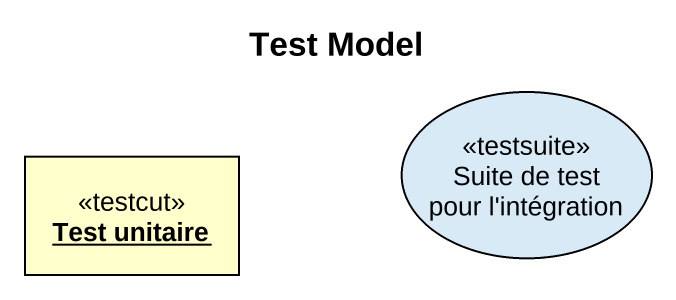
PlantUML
@startuml
title Test Model
allowmixing
hide circle
hide empty members
usecase "Suite de test pour l'intégration" as Suite_de_test_pour_l <<testsuite>>
object "Test unitaire" as Test_unitaire <<testcut>>
@enduml
